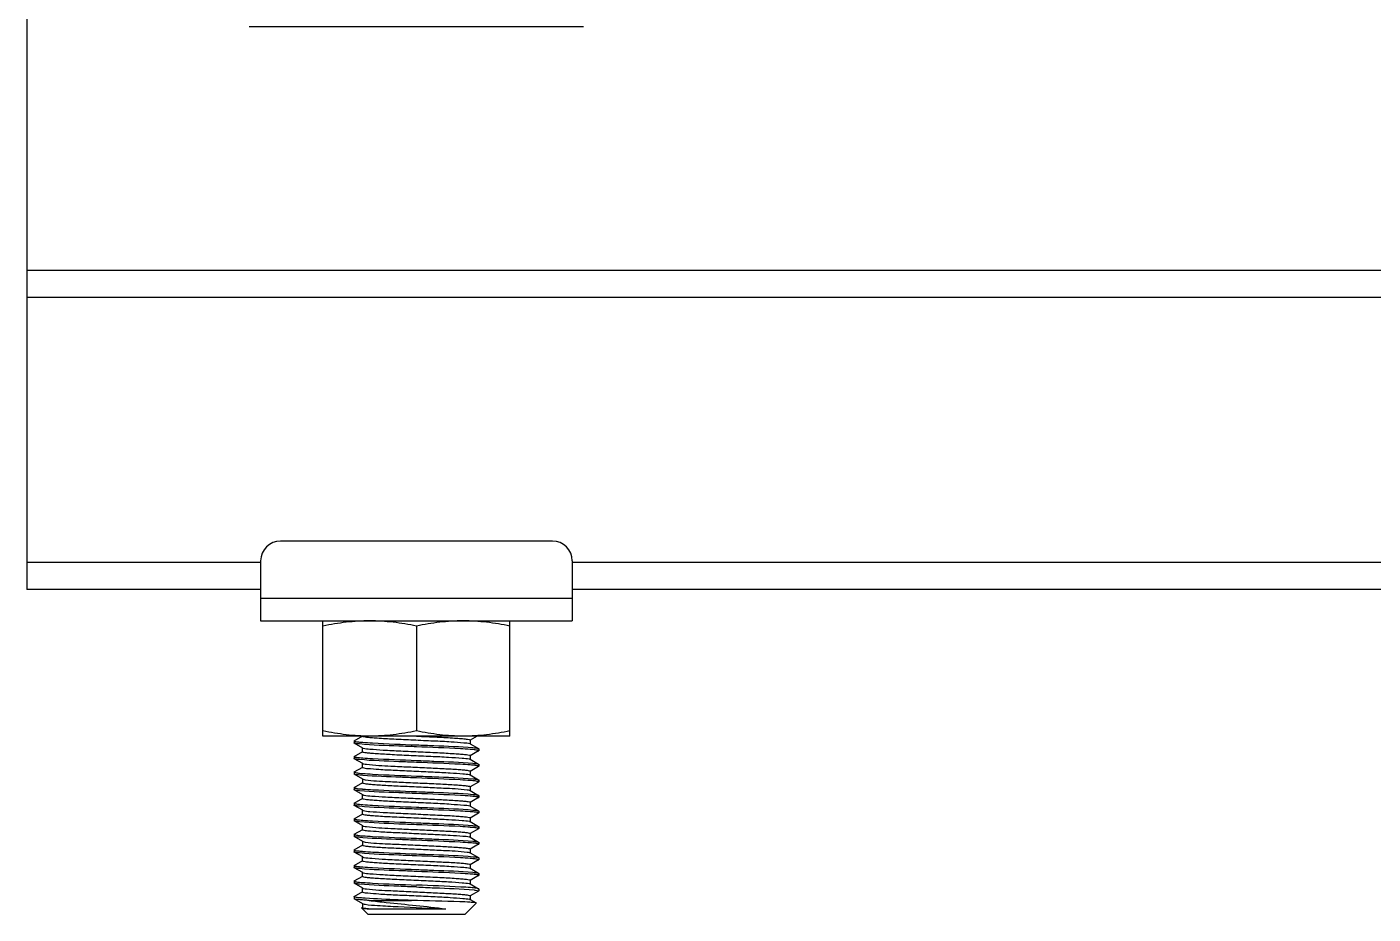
# Model space of a CAD drawing. Extents: x 27938 to 1507990, y 110129 to 923079.
# Drawn here: x 478084 to 479497, y 364663 to 365595 of the extents above; entities that cross this region are included whole.
import ezdxf

# ---------------------------------------------------------------- set-up
doc = ezdxf.new("R2010")
doc.units = 0
doc.header["$LTSCALE"] = 1000
doc.header["$MEASUREMENT"] = 0

msp = doc.modelspace()

# ---------------------------------------------------------------- linework, layer by layer
at = {"color": 7}
msp.add_line((478084.3, 365645.6), (478084.3, 365003.7), dxfattribs=at)
for p, q in [((478668.6, 365594.5), (478317.7, 365594.5)), ((484841.4, 365338.9), (478084.3, 365338.9)), ((484841.4, 365310.3), (478084.3, 365310.3)), ((478635.9, 365054.7), (478350.4, 365054.7)), ((478329.6, 365032.3), (478084.3, 365032.3)), ((478329.6, 365033.9), (478329.6, 364970.9)), ((478656.7, 365033.9), (478656.7, 364970.9)), ((484268.7, 365032.3), (478656.7, 365032.3)), ((478329.6, 365003.7), (478084.3, 365003.7)), ((484268.7, 365003.7), (478656.7, 365003.7)), ((478656.7, 364994.5), (478329.6, 364994.5)), ((478329.6, 364970.9), (478656.7, 364970.9)), ((478395, 364849.9), (478395, 364970.9)), ((478493.2, 364965.4), (478493.2, 364855.4)), ((478591.3, 364849.9), (478591.3, 364970.9)), ((478591.3, 364849.9), (478395, 364849.9)), ((478427.9, 364845), (478427.7, 364844.8)), ((478427.7, 364844.8), (478427.7, 364842.8)), ((478427.9, 364845), (478436.8, 364850.1)), ((478556.9, 364849.9), (478549.6, 364845.6)), ((478549.7, 364845.8), (478549.7, 364841.7)), ((478427.9, 364842.6), (478427.7, 364842.8)), ((478436.8, 364837.4), (478427.9, 364842.6)), ((478427.9, 364828.6), (478436.8, 364833.8)), ((478436.6, 364833.6), (478436.6, 364837.6)), ((478549.3, 364842), (478549.6, 364841.9)), ((478549.6, 364841.9), (478558.4, 364836.8)), ((478558.4, 364834.4), (478549.6, 364829.3)), ((478558.4, 364836.8), (478558.6, 364836.6)), ((478558.4, 364834.4), (478558.6, 364834.6)), ((478558.6, 364836.6), (478558.6, 364834.6)), ((478427.9, 364828.6), (478427.7, 364828.4)), ((478427.7, 364828.4), (478427.7, 364826.4)), ((478427.9, 364826.2), (478427.7, 364826.4)), ((478436.8, 364821.1), (478427.9, 364826.2)), ((478427.9, 364812.3), (478436.8, 364817.4)), ((478436.6, 364817.2), (478436.6, 364821.3)), ((478436.8, 364821.1), (478437, 364821)), ((478549.6, 364825.6), (478558.4, 364820.5)), ((478558.4, 364818), (478549.6, 364812.9)), ((478549.7, 364829.5), (478549.7, 364825.4)), ((478558.4, 364820.5), (478558.6, 364820.3)), ((478558.4, 364818), (478558.6, 364818.2)), ((478558.6, 364820.3), (478558.6, 364818.2)), ((478427.9, 364812.3), (478427.7, 364812.1)), ((478427.7, 364812.1), (478427.7, 364810)), ((478427.9, 364809.9), (478427.7, 364810)), ((478436.8, 364804.7), (478427.9, 364809.9)), ((478436.6, 364804.9), (478436.6, 364800.8)), ((478549.6, 364809.2), (478558.4, 364804.1)), ((478549.7, 364813.1), (478549.7, 364809)), ((478558.4, 364804.1), (478558.6, 364803.9)), ((478558.6, 364803.9), (478558.6, 364801.9)), ((478427.9, 364795.9), (478427.7, 364795.7)), ((478427.7, 364795.7), (478427.7, 364793.7)), ((478427.9, 364793.5), (478427.7, 364793.7)), ((478427.9, 364795.9), (478436.8, 364801.1)), ((478436.8, 364788.4), (478427.9, 364793.5)), ((478436.6, 364784.5), (478436.6, 364788.6)), ((478558.4, 364801.7), (478549.6, 364796.6)), ((478549.6, 364792.9), (478558.4, 364787.7)), ((478549.7, 364796.8), (478549.7, 364792.7)), ((478558.4, 364801.7), (478558.6, 364801.9)), ((478427.9, 364779.6), (478427.7, 364779.4)), ((478427.7, 364779.4), (478427.7, 364777.3)), ((478427.9, 364777.2), (478427.7, 364777.3)), ((478427.9, 364779.6), (478436.8, 364784.7)), ((478436.8, 364772), (478427.9, 364777.2)), ((478549.3, 364776.6), (478549.6, 364776.5)), ((478558.4, 364785.3), (478549.6, 364780.2)), ((478549.6, 364776.5), (478558.4, 364771.4)), ((478549.7, 364780.4), (478549.7, 364776.3)), ((478558.4, 364787.7), (478558.6, 364787.6)), ((478558.4, 364785.3), (478558.6, 364785.5)), ((478558.6, 364787.6), (478558.6, 364785.5)), ((478427.9, 364763.2), (478427.7, 364763)), ((478427.7, 364763), (478427.7, 364761)), ((478427.9, 364760.8), (478427.7, 364761)), ((478427.9, 364763.2), (478436.8, 364768.3)), ((478436.8, 364755.7), (478427.9, 364760.8)), ((478436.6, 364768.1), (478436.6, 364772.2)), ((478558.4, 364769), (478549.6, 364763.8)), ((478549.6, 364760.2), (478558.4, 364755)), ((478549.7, 364764.1), (478549.7, 364760)), ((478558.4, 364771.4), (478558.6, 364771.2)), ((478558.4, 364769), (478558.6, 364769.2)), ((478558.6, 364771.2), (478558.6, 364769.2)), ((478427.9, 364746.9), (478427.7, 364746.7)), ((478427.7, 364746.7), (478427.7, 364744.6)), ((478427.9, 364746.9), (478436.8, 364752)), ((478436.6, 364751.8), (478436.6, 364755.9)), ((478436.8, 364755.7), (478437, 364755.6)), ((478558.4, 364752.6), (478549.6, 364747.5)), ((478549.7, 364747.7), (478549.7, 364743.6)), ((478558.4, 364755), (478558.6, 364754.9)), ((478558.4, 364752.6), (478558.6, 364752.8)), ((478558.6, 364754.9), (478558.6, 364752.8)), ((478427.9, 364744.4), (478427.7, 364744.6)), ((478436.8, 364739.3), (478427.9, 364744.4)), ((478427.9, 364730.5), (478436.8, 364735.6)), ((478436.6, 364739.5), (478436.6, 364735.4)), ((478549.6, 364743.8), (478558.4, 364738.7)), ((478558.4, 364736.3), (478549.6, 364731.1)), ((478558.4, 364738.7), (478558.6, 364738.5)), ((478558.4, 364736.3), (478558.6, 364736.5)), ((478558.6, 364738.5), (478558.6, 364736.5)), ((478427.9, 364730.5), (478427.7, 364730.3)), ((478427.7, 364730.3), (478427.7, 364728.3)), ((478427.9, 364728.1), (478427.7, 364728.3)), ((478436.8, 364723), (478427.9, 364728.1)), ((478427.9, 364714.1), (478436.8, 364719.3)), ((478436.6, 364719.1), (478436.6, 364723.2)), ((478549.6, 364727.5), (478558.4, 364722.3)), ((478558.4, 364719.9), (478549.6, 364714.8)), ((478549.7, 364731.3), (478549.7, 364727.3)), ((478558.4, 364722.3), (478558.6, 364722.1)), ((478558.4, 364719.9), (478558.6, 364720.1)), ((478558.6, 364722.1), (478558.6, 364720.1)), ((478427.9, 364714.1), (478427.7, 364714)), ((478427.7, 364714), (478427.7, 364711.9)), ((478427.9, 364711.7), (478427.7, 364711.9)), ((478436.8, 364706.6), (478427.9, 364711.7)), ((478436.6, 364702.7), (478436.6, 364706.8)), ((478549.3, 364711.2), (478549.6, 364711.1)), ((478549.6, 364711.1), (478558.4, 364706)), ((478558.4, 364703.6), (478549.6, 364698.4)), ((478549.7, 364715), (478549.7, 364710.9)), ((478558.4, 364706), (478558.6, 364705.8)), ((478558.4, 364703.6), (478558.6, 364703.7)), ((478558.6, 364705.8), (478558.6, 364703.7)), ((478427.9, 364697.8), (478427.7, 364697.6)), ((478427.7, 364697.6), (478427.7, 364695.6)), ((478427.9, 364695.4), (478427.7, 364695.6)), ((478427.9, 364697.8), (478436.8, 364702.9)), ((478436.8, 364690.2), (478427.9, 364695.4)), ((478436.6, 364686.4), (478436.6, 364690.5)), ((478436.8, 364690.2), (478437, 364690.1)), ((478549.6, 364694.7), (478558.4, 364689.6)), ((478549.7, 364698.6), (478549.7, 364694.5)), ((478558.6, 364689.4), (478558.4, 364689.6)), ((478558.6, 364689.4), (478558.6, 364687.4)), ((478427.7, 364681.3), (478427.9, 364681.4)), ((478427.7, 364681.3), (478427.7, 364679.2)), ((478427.9, 364679), (478427.7, 364679.2)), ((478427.9, 364681.4), (478436.8, 364686.6)), ((478436.8, 364673.9), (478427.9, 364679)), ((478443.4, 364677.4), (478488, 364677.4)), ((478558.4, 364687.2), (478549.6, 364682.1)), ((478549.6, 364678.4), (478555.8, 364674.8)), ((478549.7, 364682.3), (478549.7, 364678.2)), ((478558.6, 364687.4), (478558.4, 364687.2)), ((478435.7, 364669.6), (478435.6, 364669.5)), ((478442.1, 364663.1), (478435.6, 364669.5)), ((478435.7, 364669.6), (478436.8, 364670.2)), ((478436.6, 364674.1), (478436.6, 364670)), ((478442.1, 364663.1), (478544.3, 364663.1)), ((478445.6, 364668.5), (478523.9, 364668.5)), ((478544.3, 364663.1), (478555.9, 364674.6)), ((478555.9, 364674.6), (478555.8, 364674.8))]:
    msp.add_line(p, q)
for centre, radius, start, end in [((478350.4, 365033.9), 20.8, 90, 180), ((478635.9, 365033.9), 20.8, 0, 90), ((478450.3, 365019), 176.1, 264.4922, 265.5586), ((478535.3, 364652.1), 184.4, 84.6378, 85.5439), ((478450.4, 365003.5), 177, 264.5118, 265.5533), ((478535.1, 364633.9), 186.3, 84.669, 85.543), ((478450.3, 364986), 175.9, 264.491, 265.556), ((478547.3, 364803.4), 6.24, 73.8589, 74.9069), ((478535, 364616.5), 187.4, 84.6853, 85.5419), ((478456.3, 365043.7), 250.2, 265.4503, 265.5766), ((478450.3, 364953.6), 176.1, 264.4922, 265.5586), ((478535.3, 364602.7), 184.7, 84.6443, 85.543), ((478450.4, 364938.1), 177, 264.5118, 265.5533), ((478535.3, 364586.7), 184.4, 84.6378, 85.5439), ((478450.3, 364920.6), 175.9, 264.491, 265.556), ((478535.1, 364568.4), 186.3, 84.669, 85.543), ((478547.3, 364738), 6.24, 73.8589, 74.9069), ((478535, 364551), 187.4, 84.6853, 85.5419), ((478456.3, 364978.3), 250.2, 265.4503, 265.5766), ((478535.3, 364537.3), 184.7, 84.6443, 85.543), ((478450.3, 364888.1), 176.1, 264.4922, 265.5586), ((478535.3, 364521.3), 184.4, 84.6378, 85.5439), ((478450.4, 364872.7), 177, 264.5118, 265.5533), ((478547.3, 364672.6), 6.24, 73.8589, 74.9069)]:
    msp.add_arc(centre, radius, start, end)
for points, knots in [([(478444.1, 364970.9), (478435.9, 364970.9), (478419.4, 364969.9), (478403.1, 364967.1), (478395, 364965.4)], [0, 0, 0, 0, 0.499234, 1, 1, 1, 1]), ([(478493.2, 364965.4), (478485.1, 364967.1), (478468.8, 364969.9), (478452.3, 364970.9), (478444.1, 364970.9)], [0, 0, 0, 0, 0.500766, 1, 1, 1, 1]), ([(478542.2, 364970.9), (478534, 364970.9), (478517.5, 364969.9), (478501.2, 364967.1), (478493.2, 364965.4)], [0, 0, 0, 0, 0.499234, 1, 1, 1, 1]), ([(478591.3, 364965.4), (478583.2, 364967.1), (478566.9, 364969.9), (478550.5, 364970.9), (478542.2, 364970.9)], [0, 0, 0, 0, 0.500766, 1, 1, 1, 1]), ([(478444.1, 364849.9), (478435.9, 364849.9), (478419.4, 364850.9), (478403.1, 364853.7), (478395, 364855.4)], [0, 0, 0, 0, 0.499234, 1, 1, 1, 1]), ([(478427.7, 364844.8), (478427.7, 364844.7), (478428, 364844.6), (478428.2, 364844.5), (478428.4, 364844.4)], [0, 0, 0, 0, 0.322656, 1, 1, 1, 1]), ([(478436.6, 364849.9), (478436.6, 364849.5), (478438.6, 364849.3), (478441, 364848.8), (478446.1, 364848.4), (478455.5, 364847.7), (478470.4, 364846.9), (478490, 364846), (478510.1, 364845), (478527.9, 364844.3), (478540.5, 364843.1), (478547.3, 364842.8), (478549.3, 364842)], [0, 0, 0, 0, 0.009911, 0.036684, 0.079861, 0.138026, 0.290611, 0.473012, 0.659513, 0.823824, 0.942824, 1, 1, 1, 1]), ([(478493.2, 364855.4), (478485.1, 364853.7), (478468.8, 364850.9), (478452.3, 364849.9), (478444.1, 364849.9)], [0, 0, 0, 0, 0.500766, 1, 1, 1, 1]), ([(478542.2, 364849.9), (478534, 364849.9), (478517.5, 364850.9), (478501.2, 364853.7), (478493.2, 364855.4)], [0, 0, 0, 0, 0.499234, 1, 1, 1, 1]), ([(478493.2, 364849.9), (478500.4, 364849.6), (478513.7, 364849), (478529.5, 364848.2), (478539.5, 364847.4), (478545, 364847), (478547.6, 364846.4), (478549.7, 364846.2), (478549.7, 364845.8)], [0, 0, 0, 0, 0.381423, 0.704927, 0.829053, 0.921512, 0.978868, 1, 1, 1, 1]), ([(478591.3, 364855.4), (478583.2, 364853.7), (478566.9, 364850.9), (478550.5, 364849.9), (478542.2, 364849.9)], [0, 0, 0, 0, 0.500766, 1, 1, 1, 1]), ([(478433.5, 364841.7), (478432.8, 364841.7), (478430.9, 364842), (478428.9, 364842), (478427.9, 364842.6)], [0, 0, 0, 0, 0.378132, 1, 1, 1, 1]), ([(478428.4, 364844.4), (478428.6, 364844.4), (478430.3, 364844), (478432, 364843.8), (478433.4, 364843.7)], [0, 0, 0, 0, 0.159145, 1, 1, 1, 1]), ([(478493.2, 364838.7), (478487, 364838.9), (478467.1, 364839.8), (478447.2, 364840.3), (478433.5, 364841.7)], [0, 0, 0, 0, 0.310323, 1, 1, 1, 1]), ([(478436.6, 364833.6), (478436.6, 364833.2), (478438.5, 364833), (478440.8, 364832.5), (478445.6, 364832.1), (478454.6, 364831.4), (478468.9, 364830.6), (478487.9, 364829.7), (478507.7, 364828.8), (478525.4, 364828), (478538.9, 364827), (478546.2, 364826.5), (478548.7, 364825.9)], [0, 0, 0, 0, 0.00951, 0.035123, 0.076469, 0.132247, 0.279239, 0.456494, 0.640275, 0.805971, 0.931424, 1, 1, 1, 1]), ([(478436.7, 364843.4), (478440.2, 364843.2), (478459, 364842), (478477.8, 364841.3), (478493.2, 364840.7)], [0, 0, 0, 0, 0.184477, 1, 1, 1, 1]), ([(478436.8, 364837.4), (478436.8, 364837.4), (478437, 364837.3), (478437.2, 364837.3), (478437.3, 364837.2)], [0, 0, 0, 0, 0.430479, 1, 1, 1, 1]), ([(478437.3, 364837.2), (478439.5, 364836.6), (478446.6, 364836.2), (478459.7, 364835.1), (478477.4, 364834.3), (478497.4, 364833.4), (478516.7, 364832.5), (478531.3, 364831.7), (478540.5, 364831), (478545.4, 364830.6), (478547.8, 364830.1), (478549.7, 364829.8), (478549.7, 364829.5)], [0, 0, 0, 0, 0.062951, 0.18524, 0.350271, 0.535399, 0.715185, 0.864922, 0.92187, 0.964113, 0.990297, 1, 1, 1, 1]), ([(478493.2, 364840.7), (478499.3, 364840.5), (478519.1, 364839.6), (478538.9, 364839), (478552.5, 364837.8)], [0, 0, 0, 0, 0.308852, 1, 1, 1, 1]), ([(478549.6, 364836), (478546.2, 364836.2), (478527.3, 364837.4), (478508.5, 364838.1), (478493.2, 364838.7)], [0, 0, 0, 0, 0.18453, 1, 1, 1, 1]), ([(478552.5, 364837.8), (478553.3, 364837.7), (478555.2, 364837.4), (478557.4, 364837.4), (478558.4, 364836.8)], [0, 0, 0, 0, 0.37931, 1, 1, 1, 1]), ([(478557.8, 364835), (478557.6, 364835), (478555.8, 364835.4), (478554, 364835.6), (478552.5, 364835.7)], [0, 0, 0, 0, 0.163145, 1, 1, 1, 1]), ([(478558.6, 364834.6), (478558.6, 364834.7), (478558.3, 364834.9), (478558, 364834.9), (478557.8, 364835)], [0, 0, 0, 0, 0.315061, 1, 1, 1, 1]), ([(478427.7, 364828.4), (478427.7, 364828.4), (478428, 364828.2), (478428.2, 364828.1), (478428.4, 364828.1)], [0, 0, 0, 0, 0.322005, 1, 1, 1, 1]), ([(478433.4, 364825.3), (478432.7, 364825.4), (478430.9, 364825.6), (478428.9, 364825.6), (478427.9, 364826.2)], [0, 0, 0, 0, 0.377931, 1, 1, 1, 1]), ([(478428.4, 364828.1), (478428.6, 364828), (478430.3, 364827.7), (478432, 364827.5), (478433.5, 364827.3)], [0, 0, 0, 0, 0.159397, 1, 1, 1, 1]), ([(478493.2, 364822.3), (478487, 364822.6), (478467.1, 364823.4), (478447.1, 364824), (478433.4, 364825.3)], [0, 0, 0, 0, 0.310595, 1, 1, 1, 1]), ([(478436.6, 364817.2), (478436.6, 364817.2), (478436.6, 364817.1), (478436.7, 364817), (478436.8, 364817)], [0, 0, 0, 0, 0.402304, 1, 1, 1, 1]), ([(478436.7, 364827.1), (478440.2, 364826.8), (478459, 364825.7), (478477.8, 364825), (478493.2, 364824.4)], [0, 0, 0, 0, 0.184455, 1, 1, 1, 1]), ([(478436.8, 364817), (478438.3, 364816.1), (478444.3, 364816.1), (478455.4, 364814.8), (478471.7, 364814.2), (478490.6, 364813.2), (478509.9, 364812.3), (478527.1, 364811.5), (478539.8, 364810.5), (478546.6, 364810.1), (478548.9, 364809.5)], [0, 0, 0, 0, 0.046973, 0.152409, 0.303029, 0.479455, 0.658932, 0.818305, 0.937036, 1, 1, 1, 1]), ([(478437, 364821), (478437.2, 364820.9), (478438.5, 364820.6), (478439.7, 364820.4), (478440.8, 364820.3)], [0, 0, 0, 0, 0.158312, 1, 1, 1, 1]), ([(478440.8, 364820.3), (478449.3, 364819.3), (478463.9, 364818.6), (478485, 364817.6), (478503.6, 364816.7), (478521, 364815.9), (478533.9, 364815.2), (478541.8, 364814.5), (478546.1, 364814.1), (478548.1, 364813.7), (478549.7, 364813.4), (478549.7, 364813.1)], [0, 0, 0, 0, 0.234088, 0.402448, 0.579889, 0.745639, 0.880314, 0.930897, 0.968237, 0.991317, 1, 1, 1, 1]), ([(478493.2, 364824.4), (478499.3, 364824.1), (478519.1, 364823.3), (478538.9, 364822.7), (478552.5, 364821.4)], [0, 0, 0, 0, 0.308927, 1, 1, 1, 1]), ([(478549.6, 364819.6), (478546.1, 364819.9), (478527.3, 364821), (478508.5, 364821.7), (478493.2, 364822.3)], [0, 0, 0, 0, 0.184554, 1, 1, 1, 1]), ([(478548.7, 364825.9), (478548.8, 364825.8), (478549.1, 364825.8), (478549.4, 364825.7), (478549.6, 364825.6)], [0, 0, 0, 0, 0.59312, 1, 1, 1, 1]), ([(478557.9, 364818.6), (478557.6, 364818.7), (478555.8, 364819), (478554, 364819.2), (478552.4, 364819.4)], [0, 0, 0, 0, 0.159617, 1, 1, 1, 1]), ([(478552.5, 364821.4), (478553.3, 364821.3), (478555.2, 364821.1), (478557.4, 364821.1), (478558.4, 364820.5)], [0, 0, 0, 0, 0.379296, 1, 1, 1, 1]), ([(478558.6, 364818.2), (478558.6, 364818.3), (478558.3, 364818.5), (478558.1, 364818.6), (478557.9, 364818.6)], [0, 0, 0, 0, 0.317967, 1, 1, 1, 1]), ([(478427.7, 364812.1), (478427.7, 364812), (478428, 364811.8), (478428.2, 364811.8), (478428.3, 364811.7)], [0, 0, 0, 0, 0.324871, 1, 1, 1, 1]), ([(478436.8, 364808.7), (478434.7, 364808.8), (478431.8, 364809.2), (478428.7, 364809.4), (478427.9, 364809.9)], [0, 0, 0, 0, 0.683734, 1, 1, 1, 1]), ([(478428.3, 364811.7), (478428.6, 364811.7), (478430.3, 364811.3), (478432, 364811.1), (478433.4, 364811)], [0, 0, 0, 0, 0.157623, 1, 1, 1, 1]), ([(478436.7, 364810.7), (478440.2, 364810.4), (478459, 364809.3), (478477.8, 364808.6), (478493.2, 364808)], [0, 0, 0, 0, 0.184436, 1, 1, 1, 1]), ([(478493.2, 364806), (478487.6, 364806.2), (478468.8, 364807), (478450, 364807.6), (478436.8, 364808.7)], [0, 0, 0, 0, 0.297863, 1, 1, 1, 1]), ([(478436.8, 364804.7), (478436.9, 364804.7), (478437.7, 364804.4), (478438.6, 364804.2), (478439.3, 364804.1)], [0, 0, 0, 0, 0.147905, 1, 1, 1, 1]), ([(478439.3, 364804.1), (478447.3, 364802.9), (478461.6, 364802.4), (478482.4, 364801.3), (478501.6, 364800.5), (478519.6, 364799.6), (478533, 364798.9), (478541.4, 364798.2), (478545.9, 364797.8), (478548, 364797.3), (478549.7, 364797.1), (478549.7, 364796.8)], [0, 0, 0, 0, 0.218787, 0.386207, 0.566108, 0.736243, 0.875583, 0.928118, 0.966979, 0.991, 1, 1, 1, 1]), ([(478493.2, 364808), (478499.3, 364807.8), (478519, 364806.9), (478538.8, 364806.3), (478552.4, 364805.1)], [0, 0, 0, 0, 0.308576, 1, 1, 1, 1]), ([(478549.6, 364803.3), (478546.1, 364803.5), (478527.3, 364804.7), (478508.5, 364805.3), (478493.2, 364806)], [0, 0, 0, 0, 0.184575, 1, 1, 1, 1]), ([(478549, 364809.4), (478549.1, 364809.4), (478549.3, 364809.4), (478549.5, 364809.3), (478549.6, 364809.2)], [0, 0, 0, 0, 0.572041, 1, 1, 1, 1]), ([(478552.4, 364805.1), (478553.2, 364805), (478555.2, 364804.7), (478557.3, 364804.7), (478558.4, 364804.1)], [0, 0, 0, 0, 0.37952, 1, 1, 1, 1]), ([(478557.8, 364802.3), (478557.5, 364802.3), (478555.7, 364802.7), (478553.9, 364802.9), (478552.4, 364803)], [0, 0, 0, 0, 0.163234, 1, 1, 1, 1]), ([(478558.6, 364801.9), (478558.6, 364802), (478558.3, 364802.2), (478558, 364802.2), (478557.8, 364802.3)], [0, 0, 0, 0, 0.313847, 1, 1, 1, 1]), ([(478427.7, 364795.7), (478427.7, 364795.7), (478428.5, 364795.1), (478429.3, 364795.2), (478430, 364795.1)], [0, 0, 0, 0, 0.093121, 1, 1, 1, 1]), ([(478433.4, 364792.6), (478432.7, 364792.7), (478430.9, 364792.9), (478428.9, 364792.9), (478427.9, 364793.5)], [0, 0, 0, 0, 0.377935, 1, 1, 1, 1]), ([(478430, 364795.1), (478430.4, 364795), (478432.5, 364794.7), (478434.7, 364794.5), (478436.5, 364794.4)], [0, 0, 0, 0, 0.190828, 1, 1, 1, 1]), ([(478493.2, 364789.6), (478487, 364789.9), (478467.1, 364790.7), (478447.1, 364791.3), (478433.4, 364792.6)], [0, 0, 0, 0, 0.310578, 1, 1, 1, 1]), ([(478436.6, 364800.8), (478436.6, 364800.5), (478438.3, 364800.3), (478440.4, 364799.8), (478444.7, 364799.4), (478452.9, 364798.8), (478466, 364798), (478483.7, 364797.2), (478502.6, 364796.4), (478523.6, 364795.2), (478538.1, 364794.7), (478546.3, 364793.6)], [0, 0, 0, 0, 0.00884, 0.032379, 0.070466, 0.122006, 0.258971, 0.426878, 0.605536, 0.773444, 1, 1, 1, 1]), ([(478436.8, 364788.4), (478436.9, 364788.3), (478437.4, 364788.1), (478437.8, 364788), (478438.1, 364788)], [0, 0, 0, 0, 0.388593, 1, 1, 1, 1]), ([(478437.1, 364794.3), (478440.5, 364794.1), (478459.2, 364792.9), (478477.9, 364792.3), (478493.2, 364791.6)], [0, 0, 0, 0, 0.18595, 1, 1, 1, 1]), ([(478438.1, 364788), (478440.8, 364787.4), (478448.4, 364786.9), (478462.1, 364785.9), (478479.9, 364785.1), (478499.5, 364784.2), (478518.1, 364783.3), (478532.2, 364782.6), (478540.9, 364781.9), (478545.7, 364781.5), (478547.9, 364781), (478549.7, 364780.8), (478549.7, 364780.4)], [0, 0, 0, 0, 0.074051, 0.202548, 0.368862, 0.551322, 0.726125, 0.870472, 0.925123, 0.96561, 0.990669, 1, 1, 1, 1]), ([(478493.2, 364791.6), (478499.3, 364791.4), (478519, 364790.6), (478538.8, 364790), (478552.4, 364788.7)], [0, 0, 0, 0, 0.308379, 1, 1, 1, 1]), ([(478549.6, 364786.9), (478546.2, 364787.2), (478527.3, 364788.3), (478508.5, 364789), (478493.2, 364789.6)], [0, 0, 0, 0, 0.184524, 1, 1, 1, 1]), ([(478546.3, 364793.6), (478546.7, 364793.5), (478547.8, 364793.3), (478548.9, 364793.2), (478549.6, 364792.9)], [0, 0, 0, 0, 0.360643, 1, 1, 1, 1]), ([(478552.4, 364788.7), (478553.2, 364788.6), (478555.2, 364788.4), (478557.3, 364788.4), (478558.4, 364787.7)], [0, 0, 0, 0, 0.379704, 1, 1, 1, 1]), ([(478427.7, 364779.4), (478427.7, 364779.3), (478428, 364779.1), (478428.2, 364779.1), (478428.4, 364779)], [0, 0, 0, 0, 0.322656, 1, 1, 1, 1]), ([(478433.5, 364776.2), (478432.8, 364776.3), (478430.9, 364776.6), (478428.9, 364776.6), (478427.9, 364777.2)], [0, 0, 0, 0, 0.378132, 1, 1, 1, 1]), ([(478428.4, 364779), (478428.6, 364778.9), (478430.3, 364778.6), (478432, 364778.4), (478433.4, 364778.3)], [0, 0, 0, 0, 0.159145, 1, 1, 1, 1]), ([(478493.2, 364773.3), (478487, 364773.5), (478467.1, 364774.3), (478447.2, 364774.9), (478433.5, 364776.2)], [0, 0, 0, 0, 0.310323, 1, 1, 1, 1]), ([(478436.6, 364784.5), (478436.6, 364784.1), (478438.6, 364783.9), (478441, 364783.4), (478446.1, 364783), (478455.5, 364782.2), (478470.4, 364781.5), (478490, 364780.6), (478510.1, 364779.6), (478527.9, 364778.8), (478540.5, 364777.6), (478547.3, 364777.4), (478549.3, 364776.6)], [0, 0, 0, 0, 0.009911, 0.036684, 0.079861, 0.138026, 0.290611, 0.473012, 0.659513, 0.823824, 0.942824, 1, 1, 1, 1]), ([(478436.7, 364778), (478440.2, 364777.7), (478459, 364776.6), (478477.8, 364775.9), (478493.2, 364775.3)], [0, 0, 0, 0, 0.184477, 1, 1, 1, 1]), ([(478493.2, 364775.3), (478499.3, 364775.1), (478519.1, 364774.2), (478538.9, 364773.6), (478552.5, 364772.3)], [0, 0, 0, 0, 0.308852, 1, 1, 1, 1]), ([(478557.9, 364785.9), (478557.6, 364786), (478555.9, 364786.3), (478554, 364786.5), (478552.5, 364786.6)], [0, 0, 0, 0, 0.159226, 1, 1, 1, 1]), ([(478558.6, 364785.5), (478558.6, 364785.6), (478558.3, 364785.8), (478558.1, 364785.8), (478557.9, 364785.9)], [0, 0, 0, 0, 0.318631, 1, 1, 1, 1]), ([(478427.7, 364763), (478427.7, 364762.9), (478428, 364762.8), (478428.2, 364762.7), (478428.4, 364762.7)], [0, 0, 0, 0, 0.322005, 1, 1, 1, 1]), ([(478433.4, 364759.9), (478432.7, 364760), (478430.9, 364760.2), (478428.9, 364760.2), (478427.9, 364760.8)], [0, 0, 0, 0, 0.377931, 1, 1, 1, 1]), ([(478428.4, 364762.7), (478428.6, 364762.6), (478430.3, 364762.2), (478432, 364762.1), (478433.5, 364761.9)], [0, 0, 0, 0, 0.159397, 1, 1, 1, 1]), ([(478493.2, 364756.9), (478487, 364757.1), (478467.1, 364758), (478447.1, 364758.6), (478433.4, 364759.9)], [0, 0, 0, 0, 0.310595, 1, 1, 1, 1]), ([(478436.6, 364768.1), (478436.6, 364767.8), (478438.5, 364767.6), (478440.8, 364767), (478445.6, 364766.7), (478454.6, 364765.9), (478468.9, 364765.2), (478487.9, 364764.3), (478507.7, 364763.4), (478525.4, 364762.5), (478538.9, 364761.6), (478546.2, 364761.1), (478548.7, 364760.5)], [0, 0, 0, 0, 0.00951, 0.035123, 0.076469, 0.132247, 0.279239, 0.456494, 0.640275, 0.805971, 0.931424, 1, 1, 1, 1]), ([(478436.7, 364761.7), (478440.2, 364761.4), (478459, 364760.2), (478477.8, 364759.6), (478493.2, 364758.9)], [0, 0, 0, 0, 0.184455, 1, 1, 1, 1]), ([(478436.8, 364772), (478436.8, 364772), (478437, 364771.9), (478437.2, 364771.9), (478437.3, 364771.8)], [0, 0, 0, 0, 0.430479, 1, 1, 1, 1]), ([(478437.3, 364771.8), (478439.5, 364771.1), (478446.6, 364770.7), (478459.7, 364769.7), (478477.4, 364768.9), (478497.4, 364767.9), (478516.7, 364767), (478531.3, 364766.3), (478540.5, 364765.6), (478545.4, 364765.2), (478547.8, 364764.6), (478549.7, 364764.4), (478549.7, 364764.1)], [0, 0, 0, 0, 0.062951, 0.18524, 0.350271, 0.535399, 0.715185, 0.864922, 0.92187, 0.964113, 0.990297, 1, 1, 1, 1]), ([(478549.6, 364770.5), (478546.2, 364770.8), (478527.3, 364772), (478508.5, 364772.6), (478493.2, 364773.3)], [0, 0, 0, 0, 0.18453, 1, 1, 1, 1]), ([(478548.7, 364760.5), (478548.8, 364760.4), (478549.1, 364760.3), (478549.4, 364760.2), (478549.6, 364760.2)], [0, 0, 0, 0, 0.59312, 1, 1, 1, 1]), ([(478552.5, 364772.3), (478553.3, 364772.3), (478555.2, 364772), (478557.4, 364772), (478558.4, 364771.4)], [0, 0, 0, 0, 0.37931, 1, 1, 1, 1]), ([(478557.8, 364769.6), (478557.6, 364769.6), (478555.8, 364770), (478554, 364770.1), (478552.5, 364770.3)], [0, 0, 0, 0, 0.163145, 1, 1, 1, 1]), ([(478558.6, 364769.2), (478558.6, 364769.3), (478558.3, 364769.4), (478558, 364769.5), (478557.8, 364769.6)], [0, 0, 0, 0, 0.315061, 1, 1, 1, 1]), ([(478427.7, 364746.7), (478427.7, 364746.6), (478428, 364746.4), (478428.2, 364746.4), (478428.3, 364746.3)], [0, 0, 0, 0, 0.324871, 1, 1, 1, 1]), ([(478428.3, 364746.3), (478428.6, 364746.2), (478430.3, 364745.9), (478432, 364745.7), (478433.4, 364745.6)], [0, 0, 0, 0, 0.157623, 1, 1, 1, 1]), ([(478436.6, 364751.8), (478436.6, 364751.7), (478436.6, 364751.7), (478436.7, 364751.6), (478436.8, 364751.6)], [0, 0, 0, 0, 0.402304, 1, 1, 1, 1]), ([(478436.8, 364751.6), (478438.3, 364750.7), (478444.3, 364750.7), (478455.4, 364749.4), (478471.7, 364748.8), (478490.6, 364747.8), (478509.9, 364746.9), (478527.1, 364746.1), (478539.8, 364745.1), (478546.6, 364744.7), (478548.9, 364744.1)], [0, 0, 0, 0, 0.046973, 0.152409, 0.303029, 0.479455, 0.658932, 0.818305, 0.937036, 1, 1, 1, 1]), ([(478437, 364755.6), (478437.2, 364755.5), (478438.5, 364755.1), (478439.7, 364755), (478440.8, 364754.9)], [0, 0, 0, 0, 0.158312, 1, 1, 1, 1]), ([(478440.8, 364754.9), (478449.3, 364753.8), (478463.9, 364753.2), (478485, 364752.1), (478503.6, 364751.3), (478521, 364750.5), (478533.9, 364749.7), (478541.8, 364749.1), (478546.1, 364748.7), (478548.1, 364748.3), (478549.7, 364748), (478549.7, 364747.7)], [0, 0, 0, 0, 0.234088, 0.402448, 0.579889, 0.745639, 0.880314, 0.930897, 0.968237, 0.991317, 1, 1, 1, 1]), ([(478493.2, 364758.9), (478499.3, 364758.7), (478519.1, 364757.9), (478538.9, 364757.3), (478552.5, 364756)], [0, 0, 0, 0, 0.308927, 1, 1, 1, 1]), ([(478549.6, 364754.2), (478546.1, 364754.5), (478527.3, 364755.6), (478508.5, 364756.3), (478493.2, 364756.9)], [0, 0, 0, 0, 0.184554, 1, 1, 1, 1]), ([(478557.9, 364753.2), (478557.6, 364753.3), (478555.8, 364753.6), (478554, 364753.8), (478552.4, 364753.9)], [0, 0, 0, 0, 0.159617, 1, 1, 1, 1]), ([(478552.5, 364756), (478553.3, 364755.9), (478555.2, 364755.6), (478557.4, 364755.7), (478558.4, 364755)], [0, 0, 0, 0, 0.379296, 1, 1, 1, 1]), ([(478558.6, 364752.8), (478558.6, 364752.9), (478558.3, 364753.1), (478558.1, 364753.1), (478557.9, 364753.2)], [0, 0, 0, 0, 0.317967, 1, 1, 1, 1]), ([(478436.8, 364743.2), (478434.7, 364743.4), (478431.8, 364743.8), (478428.7, 364744), (478427.9, 364744.4)], [0, 0, 0, 0, 0.683734, 1, 1, 1, 1]), ([(478436.6, 364735.4), (478436.6, 364735.1), (478438.3, 364734.9), (478440.4, 364734.4), (478444.7, 364734), (478452.9, 364733.3), (478466, 364732.6), (478483.7, 364731.8), (478502.6, 364730.9), (478523.6, 364729.8), (478538.1, 364729.3), (478546.3, 364728.2)], [0, 0, 0, 0, 0.00884, 0.032379, 0.070466, 0.122006, 0.258971, 0.426878, 0.605536, 0.773444, 1, 1, 1, 1]), ([(478436.7, 364745.3), (478440.2, 364745), (478459, 364743.9), (478477.8, 364743.2), (478493.2, 364742.6)], [0, 0, 0, 0, 0.184436, 1, 1, 1, 1]), ([(478493.2, 364740.5), (478487.6, 364740.8), (478468.8, 364741.5), (478450, 364742.2), (478436.8, 364743.2)], [0, 0, 0, 0, 0.297863, 1, 1, 1, 1]), ([(478436.8, 364739.3), (478436.9, 364739.2), (478437.7, 364738.9), (478438.6, 364738.8), (478439.3, 364738.7)], [0, 0, 0, 0, 0.147905, 1, 1, 1, 1]), ([(478439.3, 364738.7), (478447.3, 364737.5), (478461.6, 364737), (478482.4, 364735.9), (478501.6, 364735.1), (478519.6, 364734.2), (478533, 364733.5), (478541.4, 364732.8), (478545.9, 364732.4), (478548, 364731.9), (478549.7, 364731.7), (478549.7, 364731.3)], [0, 0, 0, 0, 0.218787, 0.386207, 0.566108, 0.736243, 0.875583, 0.928118, 0.966979, 0.991, 1, 1, 1, 1]), ([(478493.2, 364742.6), (478499.3, 364742.3), (478519, 364741.5), (478538.8, 364740.9), (478552.4, 364739.6)], [0, 0, 0, 0, 0.308576, 1, 1, 1, 1]), ([(478549.6, 364737.8), (478546.1, 364738.1), (478527.3, 364739.2), (478508.5, 364739.9), (478493.2, 364740.5)], [0, 0, 0, 0, 0.184575, 1, 1, 1, 1]), ([(478549, 364744), (478549.1, 364744), (478549.3, 364743.9), (478549.5, 364743.9), (478549.6, 364743.8)], [0, 0, 0, 0, 0.572041, 1, 1, 1, 1]), ([(478552.4, 364739.6), (478553.2, 364739.6), (478555.2, 364739.3), (478557.3, 364739.3), (478558.4, 364738.7)], [0, 0, 0, 0, 0.37952, 1, 1, 1, 1]), ([(478557.8, 364736.8), (478557.5, 364736.9), (478555.7, 364737.3), (478553.9, 364737.4), (478552.4, 364737.6)], [0, 0, 0, 0, 0.163234, 1, 1, 1, 1]), ([(478558.6, 364736.5), (478558.6, 364736.5), (478558.3, 364736.7), (478558, 364736.8), (478557.8, 364736.8)], [0, 0, 0, 0, 0.313847, 1, 1, 1, 1]), ([(478427.7, 364730.3), (478427.7, 364730.2), (478428.5, 364729.7), (478429.3, 364729.7), (478430, 364729.6)], [0, 0, 0, 0, 0.093121, 1, 1, 1, 1]), ([(478433.4, 364727.2), (478432.7, 364727.2), (478430.9, 364727.5), (478428.9, 364727.5), (478427.9, 364728.1)], [0, 0, 0, 0, 0.377935, 1, 1, 1, 1]), ([(478430, 364729.6), (478430.4, 364729.6), (478432.5, 364729.3), (478434.7, 364729.1), (478436.5, 364729)], [0, 0, 0, 0, 0.190828, 1, 1, 1, 1]), ([(478493.2, 364724.2), (478487, 364724.4), (478467.1, 364725.3), (478447.1, 364725.8), (478433.4, 364727.2)], [0, 0, 0, 0, 0.310578, 1, 1, 1, 1]), ([(478436.6, 364719.1), (478436.6, 364718.7), (478438.6, 364718.5), (478441, 364717.9), (478446.1, 364717.5), (478455.5, 364716.8), (478470.4, 364716), (478490, 364715.1), (478510.1, 364714.2), (478527.9, 364713.4), (478540.5, 364712.2), (478547.3, 364712), (478549.3, 364711.2)], [0, 0, 0, 0, 0.009911, 0.036684, 0.079861, 0.138026, 0.290611, 0.473012, 0.659513, 0.823824, 0.942824, 1, 1, 1, 1]), ([(478436.8, 364723), (478436.9, 364722.9), (478437.4, 364722.7), (478437.8, 364722.6), (478438.1, 364722.6)], [0, 0, 0, 0, 0.388593, 1, 1, 1, 1]), ([(478437.1, 364728.9), (478440.5, 364728.6), (478459.2, 364727.5), (478477.9, 364726.8), (478493.2, 364726.2)], [0, 0, 0, 0, 0.18595, 1, 1, 1, 1]), ([(478438.1, 364722.6), (478440.8, 364722), (478448.4, 364721.5), (478462.1, 364720.5), (478479.9, 364719.7), (478499.5, 364718.8), (478518.1, 364717.9), (478532.2, 364717.2), (478540.9, 364716.5), (478545.7, 364716.1), (478547.9, 364715.6), (478549.7, 364715.3), (478549.7, 364715)], [0, 0, 0, 0, 0.074051, 0.202548, 0.368862, 0.551322, 0.726125, 0.870472, 0.925123, 0.96561, 0.990669, 1, 1, 1, 1]), ([(478493.2, 364726.2), (478499.3, 364726), (478519, 364725.1), (478538.8, 364724.6), (478552.4, 364723.3)], [0, 0, 0, 0, 0.308379, 1, 1, 1, 1]), ([(478549.6, 364721.5), (478546.2, 364721.7), (478527.3, 364722.9), (478508.5, 364723.6), (478493.2, 364724.2)], [0, 0, 0, 0, 0.184524, 1, 1, 1, 1]), ([(478546.3, 364728.2), (478546.7, 364728.1), (478547.8, 364727.9), (478548.9, 364727.8), (478549.6, 364727.5)], [0, 0, 0, 0, 0.360643, 1, 1, 1, 1]), ([(478552.4, 364723.3), (478553.2, 364723.2), (478555.2, 364722.9), (478557.3, 364723), (478558.4, 364722.3)], [0, 0, 0, 0, 0.379704, 1, 1, 1, 1]), ([(478557.9, 364720.5), (478557.6, 364720.5), (478555.9, 364720.9), (478554, 364721.1), (478552.5, 364721.2)], [0, 0, 0, 0, 0.159226, 1, 1, 1, 1]), ([(478558.6, 364720.1), (478558.6, 364720.2), (478558.3, 364720.4), (478558.1, 364720.4), (478557.9, 364720.5)], [0, 0, 0, 0, 0.318631, 1, 1, 1, 1]), ([(478427.7, 364714), (478427.7, 364713.9), (478428, 364713.7), (478428.2, 364713.7), (478428.4, 364713.6)], [0, 0, 0, 0, 0.322656, 1, 1, 1, 1]), ([(478433.5, 364710.8), (478432.8, 364710.9), (478430.9, 364711.2), (478428.9, 364711.2), (478427.9, 364711.7)], [0, 0, 0, 0, 0.378132, 1, 1, 1, 1]), ([(478428.4, 364713.6), (478428.6, 364713.5), (478430.3, 364713.2), (478432, 364713), (478433.4, 364712.9)], [0, 0, 0, 0, 0.159145, 1, 1, 1, 1]), ([(478493.2, 364707.8), (478487, 364708.1), (478467.1, 364708.9), (478447.2, 364709.5), (478433.5, 364710.8)], [0, 0, 0, 0, 0.310323, 1, 1, 1, 1]), ([(478436.7, 364712.6), (478440.2, 364712.3), (478459, 364711.2), (478477.8, 364710.5), (478493.2, 364709.9)], [0, 0, 0, 0, 0.184477, 1, 1, 1, 1]), ([(478436.8, 364706.6), (478436.8, 364706.6), (478437, 364706.5), (478437.2, 364706.4), (478437.3, 364706.4)], [0, 0, 0, 0, 0.430479, 1, 1, 1, 1]), ([(478437.3, 364706.4), (478439.5, 364705.7), (478446.6, 364705.3), (478459.7, 364704.3), (478477.4, 364703.5), (478497.4, 364702.5), (478516.7, 364701.6), (478531.3, 364700.9), (478540.5, 364700.1), (478545.4, 364699.7), (478547.8, 364699.2), (478549.7, 364699), (478549.7, 364698.6)], [0, 0, 0, 0, 0.062951, 0.18524, 0.350271, 0.535399, 0.715185, 0.864922, 0.92187, 0.964113, 0.990297, 1, 1, 1, 1]), ([(478493.2, 364709.9), (478499.3, 364709.6), (478519.1, 364708.8), (478538.9, 364708.2), (478552.5, 364706.9)], [0, 0, 0, 0, 0.308852, 1, 1, 1, 1]), ([(478549.6, 364705.1), (478546.2, 364705.4), (478527.3, 364706.5), (478508.5, 364707.2), (478493.2, 364707.8)], [0, 0, 0, 0, 0.18453, 1, 1, 1, 1]), ([(478552.5, 364706.9), (478553.3, 364706.8), (478555.2, 364706.6), (478557.4, 364706.6), (478558.4, 364706)], [0, 0, 0, 0, 0.37931, 1, 1, 1, 1]), ([(478557.8, 364704.1), (478557.6, 364704.2), (478555.8, 364704.6), (478554, 364704.7), (478552.5, 364704.9)], [0, 0, 0, 0, 0.163145, 1, 1, 1, 1]), ([(478558.6, 364703.7), (478558.6, 364703.8), (478558.3, 364704), (478558, 364704.1), (478557.8, 364704.1)], [0, 0, 0, 0, 0.315061, 1, 1, 1, 1]), ([(478427.7, 364697.6), (478427.7, 364697.5), (478428, 364697.4), (478428.2, 364697.3), (478428.4, 364697.2)], [0, 0, 0, 0, 0.322005, 1, 1, 1, 1]), ([(478433.4, 364694.5), (478432.7, 364694.5), (478430.9, 364694.8), (478428.9, 364694.8), (478427.9, 364695.4)], [0, 0, 0, 0, 0.377931, 1, 1, 1, 1]), ([(478428.4, 364697.2), (478428.6, 364697.2), (478430.3, 364696.8), (478432, 364696.6), (478433.5, 364696.5)], [0, 0, 0, 0, 0.159397, 1, 1, 1, 1]), ([(478493.2, 364691.5), (478487, 364691.7), (478467.1, 364692.6), (478447.1, 364693.1), (478433.4, 364694.5)], [0, 0, 0, 0, 0.310595, 1, 1, 1, 1]), ([(478436.6, 364702.7), (478436.6, 364702.4), (478438.5, 364702.1), (478440.8, 364701.6), (478445.6, 364701.2), (478454.6, 364700.5), (478468.9, 364699.8), (478487.9, 364698.9), (478507.7, 364698), (478525.4, 364697.1), (478538.9, 364696.2), (478546.2, 364695.6), (478548.7, 364695)], [0, 0, 0, 0, 0.00951, 0.035123, 0.076469, 0.132247, 0.279239, 0.456494, 0.640275, 0.805971, 0.931424, 1, 1, 1, 1]), ([(478436.7, 364696.2), (478440.2, 364696), (478459, 364694.8), (478477.8, 364694.1), (478493.2, 364693.5)], [0, 0, 0, 0, 0.184455, 1, 1, 1, 1]), ([(478437, 364690.1), (478437.2, 364690.1), (478438.5, 364689.7), (478439.7, 364689.6), (478440.8, 364689.4)], [0, 0, 0, 0, 0.158312, 1, 1, 1, 1]), ([(478440.8, 364689.4), (478449.3, 364688.4), (478463.9, 364687.8), (478485, 364686.7), (478503.6, 364685.9), (478521, 364685), (478533.9, 364684.3), (478541.8, 364683.7), (478546.1, 364683.3), (478548.1, 364682.8), (478549.7, 364682.6), (478549.7, 364682.3)], [0, 0, 0, 0, 0.234088, 0.402448, 0.579889, 0.745639, 0.880314, 0.930897, 0.968237, 0.991317, 1, 1, 1, 1]), ([(478550, 364690.8), (478546.6, 364691.1), (478527.6, 364692.2), (478508.7, 364692.9), (478493.2, 364693.5)], [0, 0, 0, 0, 0.182705, 1, 1, 1, 1]), ([(478493.2, 364691.5), (478499.5, 364691.2), (478519.6, 364690.3), (478539.8, 364689.8), (478553.6, 364688.4)], [0, 0, 0, 0, 0.314055, 1, 1, 1, 1]), ([(478548.7, 364695), (478548.8, 364695), (478549.1, 364694.9), (478549.4, 364694.8), (478549.6, 364694.7)], [0, 0, 0, 0, 0.59312, 1, 1, 1, 1]), ([(478558.4, 364689.6), (478557.7, 364690.1), (478554.7, 364690.2), (478552, 364690.6), (478550, 364690.8)], [0, 0, 0, 0, 0.317639, 1, 1, 1, 1]), ([(478430.9, 364680.4), (478430.1, 364680.5), (478429.3, 364680.8), (478427.7, 364681), (478427.7, 364681.3)], [0, 0, 0, 0, 0.728363, 1, 1, 1, 1]), ([(478434.9, 364678), (478434, 364678.1), (478431.7, 364678.4), (478429.2, 364678.3), (478427.9, 364679)], [0, 0, 0, 0, 0.382699, 1, 1, 1, 1]), ([(478439.4, 364679.7), (478438.5, 364679.7), (478435.7, 364679.9), (478432.8, 364680.2), (478430.9, 364680.4)], [0, 0, 0, 0, 0.305053, 1, 1, 1, 1]), ([(478443.4, 364677.4), (478442.6, 364677.4), (478439.8, 364677.6), (478436.9, 364677.8), (478434.9, 364678)], [0, 0, 0, 0, 0.281925, 1, 1, 1, 1]), ([(478436.6, 364686.4), (478436.6, 364686.3), (478436.6, 364686.2), (478436.7, 364686.2), (478436.8, 364686.2)], [0, 0, 0, 0, 0.402304, 1, 1, 1, 1]), ([(478436.8, 364686.2), (478438.3, 364685.3), (478444.3, 364685.3), (478455.4, 364683.9), (478471.7, 364683.3), (478490.6, 364682.4), (478509.9, 364681.5), (478527.1, 364680.7), (478539.8, 364679.7), (478546.6, 364679.2), (478548.9, 364678.6)], [0, 0, 0, 0, 0.046973, 0.152409, 0.303029, 0.479455, 0.658932, 0.818305, 0.937036, 1, 1, 1, 1]), ([(478488, 364677.4), (478483.3, 364677.6), (478467.1, 364678.2), (478450.9, 364678.9), (478439.4, 364679.7)], [0, 0, 0, 0, 0.29188, 1, 1, 1, 1]), ([(478443.4, 364677.4), (478449.4, 364676.6), (478476.3, 364673.6), (478503.2, 364671.4), (478523.9, 364668.5)], [0, 0, 0, 0, 0.225337, 1, 1, 1, 1]), ([(478549.3, 364675.4), (478545.7, 364675.7), (478525.3, 364676.5), (478504.9, 364676.9), (478488, 364677.4)], [0, 0, 0, 0, 0.174171, 1, 1, 1, 1]), ([(478549, 364678.6), (478549.1, 364678.6), (478549.3, 364678.5), (478549.5, 364678.4), (478549.6, 364678.4)], [0, 0, 0, 0, 0.572041, 1, 1, 1, 1]), ([(478555.8, 364674.8), (478555.2, 364675.1), (478552.9, 364675.1), (478550.8, 364675.4), (478549.3, 364675.4)], [0, 0, 0, 0, 0.301472, 1, 1, 1, 1]), ([(478553.6, 364688.4), (478554.2, 364688.3), (478555.7, 364688.1), (478557.3, 364688), (478558.3, 364687.6)], [0, 0, 0, 0, 0.356934, 1, 1, 1, 1]), ([(478558.3, 364687.6), (478558.4, 364687.6), (478558.5, 364687.6), (478558.6, 364687.4), (478558.6, 364687.4)], [0, 0, 0, 0, 0.641445, 1, 1, 1, 1]), ([(478435.6, 364669.5), (478435.7, 364669.4), (478436.7, 364669.1), (478437.6, 364669.1), (478438.4, 364669)], [0, 0, 0, 0, 0.101529, 1, 1, 1, 1]), ([(478436.6, 364670), (478436.6, 364669.9), (478437.4, 364669.3), (478438.2, 364669.4), (478438.9, 364669.3)], [0, 0, 0, 0, 0.095599, 1, 1, 1, 1]), ([(478436.8, 364673.9), (478436.9, 364673.8), (478437.7, 364673.5), (478438.5, 364673.4), (478439.2, 364673.3)], [0, 0, 0, 0, 0.148725, 1, 1, 1, 1]), ([(478438.4, 364669), (478438.9, 364668.9), (478441.3, 364668.7), (478443.7, 364668.6), (478445.6, 364668.5)], [0, 0, 0, 0, 0.19545, 1, 1, 1, 1]), ([(478438.9, 364669.3), (478439.3, 364669.2), (478441.6, 364668.9), (478443.8, 364668.7), (478445.6, 364668.5)], [0, 0, 0, 0, 0.191921, 1, 1, 1, 1]), ([(478439.2, 364673.3), (478443.6, 364672.6), (478455.2, 364671.9), (478483.4, 364670.3), (478507.2, 364669.4), (478523.9, 364668.5)], [0, 0, 0, 0, 0.155884, 0.411275, 1, 1, 1, 1])]:
    msp.add_open_spline(points, degree=3, knots=knots)

doc.saveas('drawing.dxf')
